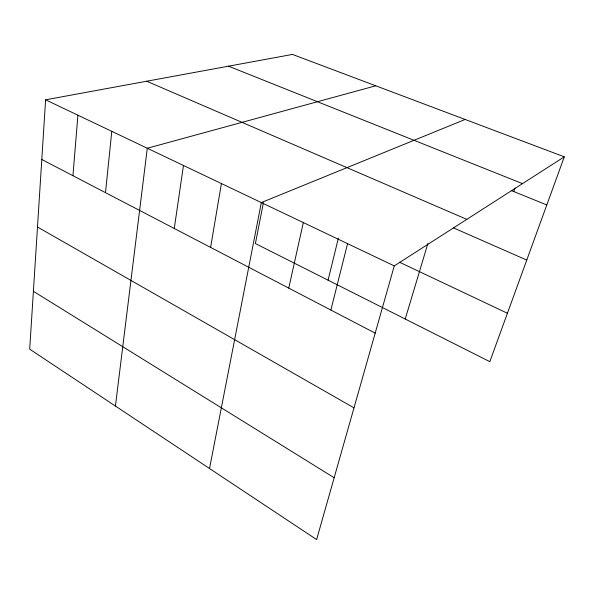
<?xml version="1.0" encoding="UTF-8"?>
<svg xmlns="http://www.w3.org/2000/svg" width="594" height="594" viewBox="0 0 594 594"><rect width="100%" height="100%" fill="white"/><g stroke="black" fill="none" stroke-linecap="round" stroke-linejoin="round"><path stroke-width="0.89" d="M45.604 99.807L29.7 349.168L316.617 539.575L394.268 265.904L564.3 156.816L292.478 54.425L45.604 99.807L394.268 265.904M72.928 175.705L77.918 115.199M105.502 192.671L111.776 131.333M115.422 406.051L147.29 148.248L375.757 85.796M174.272 228.49L183.457 165.481M210.61 247.408L221.421 183.561M209.526 468.503L261.33 202.576L465.124 119.461M263.417 202.695L255.405 243.555L489.827 361.657L564.3 156.816M288.758 288.112L303.319 222.579M328.074 280.168L338.372 238.172M330.865 310.046L347.572 243.659M405.212 319.03L427.895 243.473M513.788 191.565L514.976 188.098M228.512 66.179L522.497 183.635M511.271 190.54L546.799 204.952M146.711 81.222L466.817 219.364M453.601 227.925L526.759 260.083M399.443 262.192L507.425 313.253M41.795 159.489L375.193 333.13M37.489 227.019L353.994 407.855M33.39 291.312L334.162 477.739"/></g></svg>
